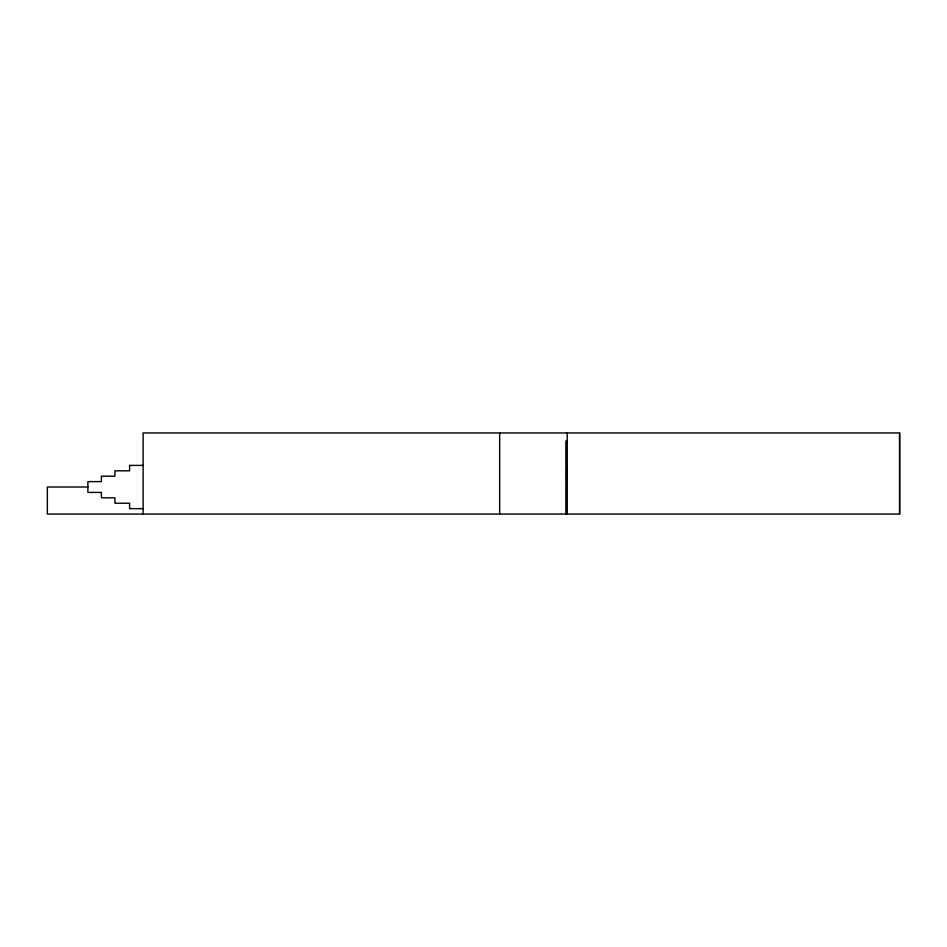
<?xml version="1.0" encoding="UTF-8"?>
<svg xmlns="http://www.w3.org/2000/svg" width="947" height="947" viewBox="0 0 947 947"><rect width="100%" height="100%" fill="white"/><g stroke="black" fill="none" stroke-linecap="round" stroke-linejoin="round"><path stroke-width="1.42" d="M567.229 441.065L565.88 441.065L565.88 514.043M143.115 465.391L129.609 465.391L129.609 470.801L114.918 470.801L114.918 476.199L101.4 476.199L101.4 481.609L87.893 481.609L87.893 492.416L101.4 492.416L101.4 497.826L114.918 497.826L114.918 503.224L129.609 503.224L129.609 508.634L143.115 508.634M87.893 487.018L47.35 487.018L47.35 514.043L899.65 514.043L899.65 432.957L143.115 432.957L143.115 514.043M899.579 432.957L899.579 514.043M567.229 432.957L567.229 514.043M566.685 466.741L566.685 480.259M499.661 432.957L499.661 514.043"/></g></svg>
